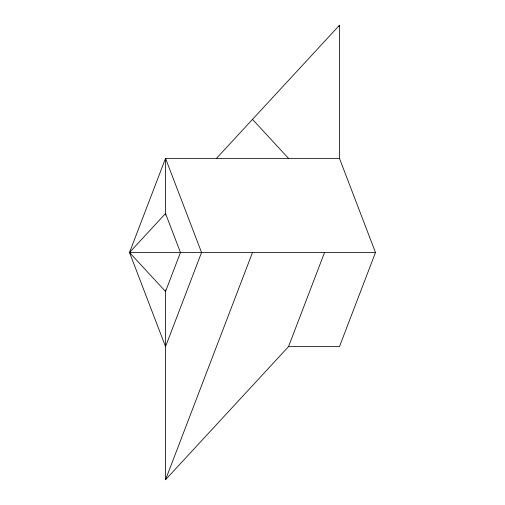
<?xml version="1.0" encoding="UTF-8"?>
<svg xmlns="http://www.w3.org/2000/svg" width="505" height="505" viewBox="0 0 505 505"><rect width="100%" height="100%" fill="white"/><g stroke="black" fill="none" stroke-linecap="round" stroke-linejoin="round"><path stroke-width="0.76" d="M165.533 215.067L165.533 158.368L201.558 252.5L165.533 346.632L129.514 252.5L165.533 158.368L339.467 158.368L375.486 252.5L339.467 346.632L288.519 346.632L165.533 479.75L165.533 289.933M165.533 479.75L252.5 252.5M338.899 26.721L339.467 25.25L216.481 158.368M288.519 346.632L324.545 252.5M129.514 252.5L165.533 213.508L180.455 252.5L165.533 291.492L129.514 252.5L375.486 252.5M252.5 119.382L288.519 158.368M339.467 25.25L339.467 158.368"/></g></svg>
